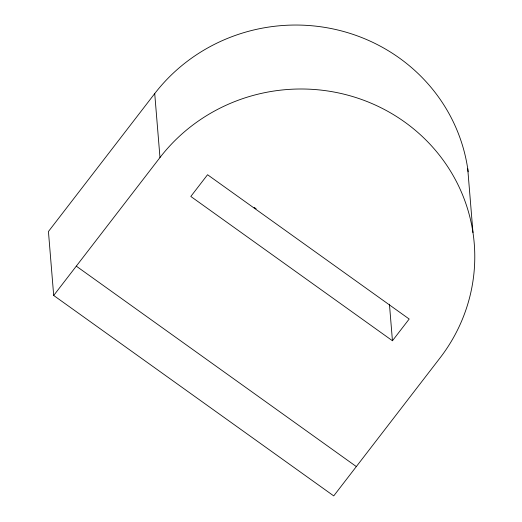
<?xml version="1.0" encoding="UTF-8"?>
<svg xmlns="http://www.w3.org/2000/svg" width="522" height="522" viewBox="0 0 522 522"><rect width="100%" height="100%" fill="white"/><g stroke="black" fill="none" stroke-linecap="round" stroke-linejoin="round"><path stroke-width="0.78" d="M468.162 171.797A174.824 168.71 -4.7 0 0 339.398 30.393A174.824 168.71 -4.7 0 0 154.721 93.575L48.435 231.52L53.694 295.478L333.734 495.9L440.02 357.955A174.824 168.71 -4.7 0 0 404.609 121.972A174.824 168.71 -4.7 0 0 159.98 157.533L53.694 295.478M392.446 340.755L409.183 319.033L207.554 174.733L190.817 196.455L392.446 340.755L389.438 304.209M254.136 207.378L256.126 208.8M76.29 266.148L356.33 466.57M467.719 168.645L472.978 232.597M154.721 93.575L159.98 157.533"/></g></svg>
